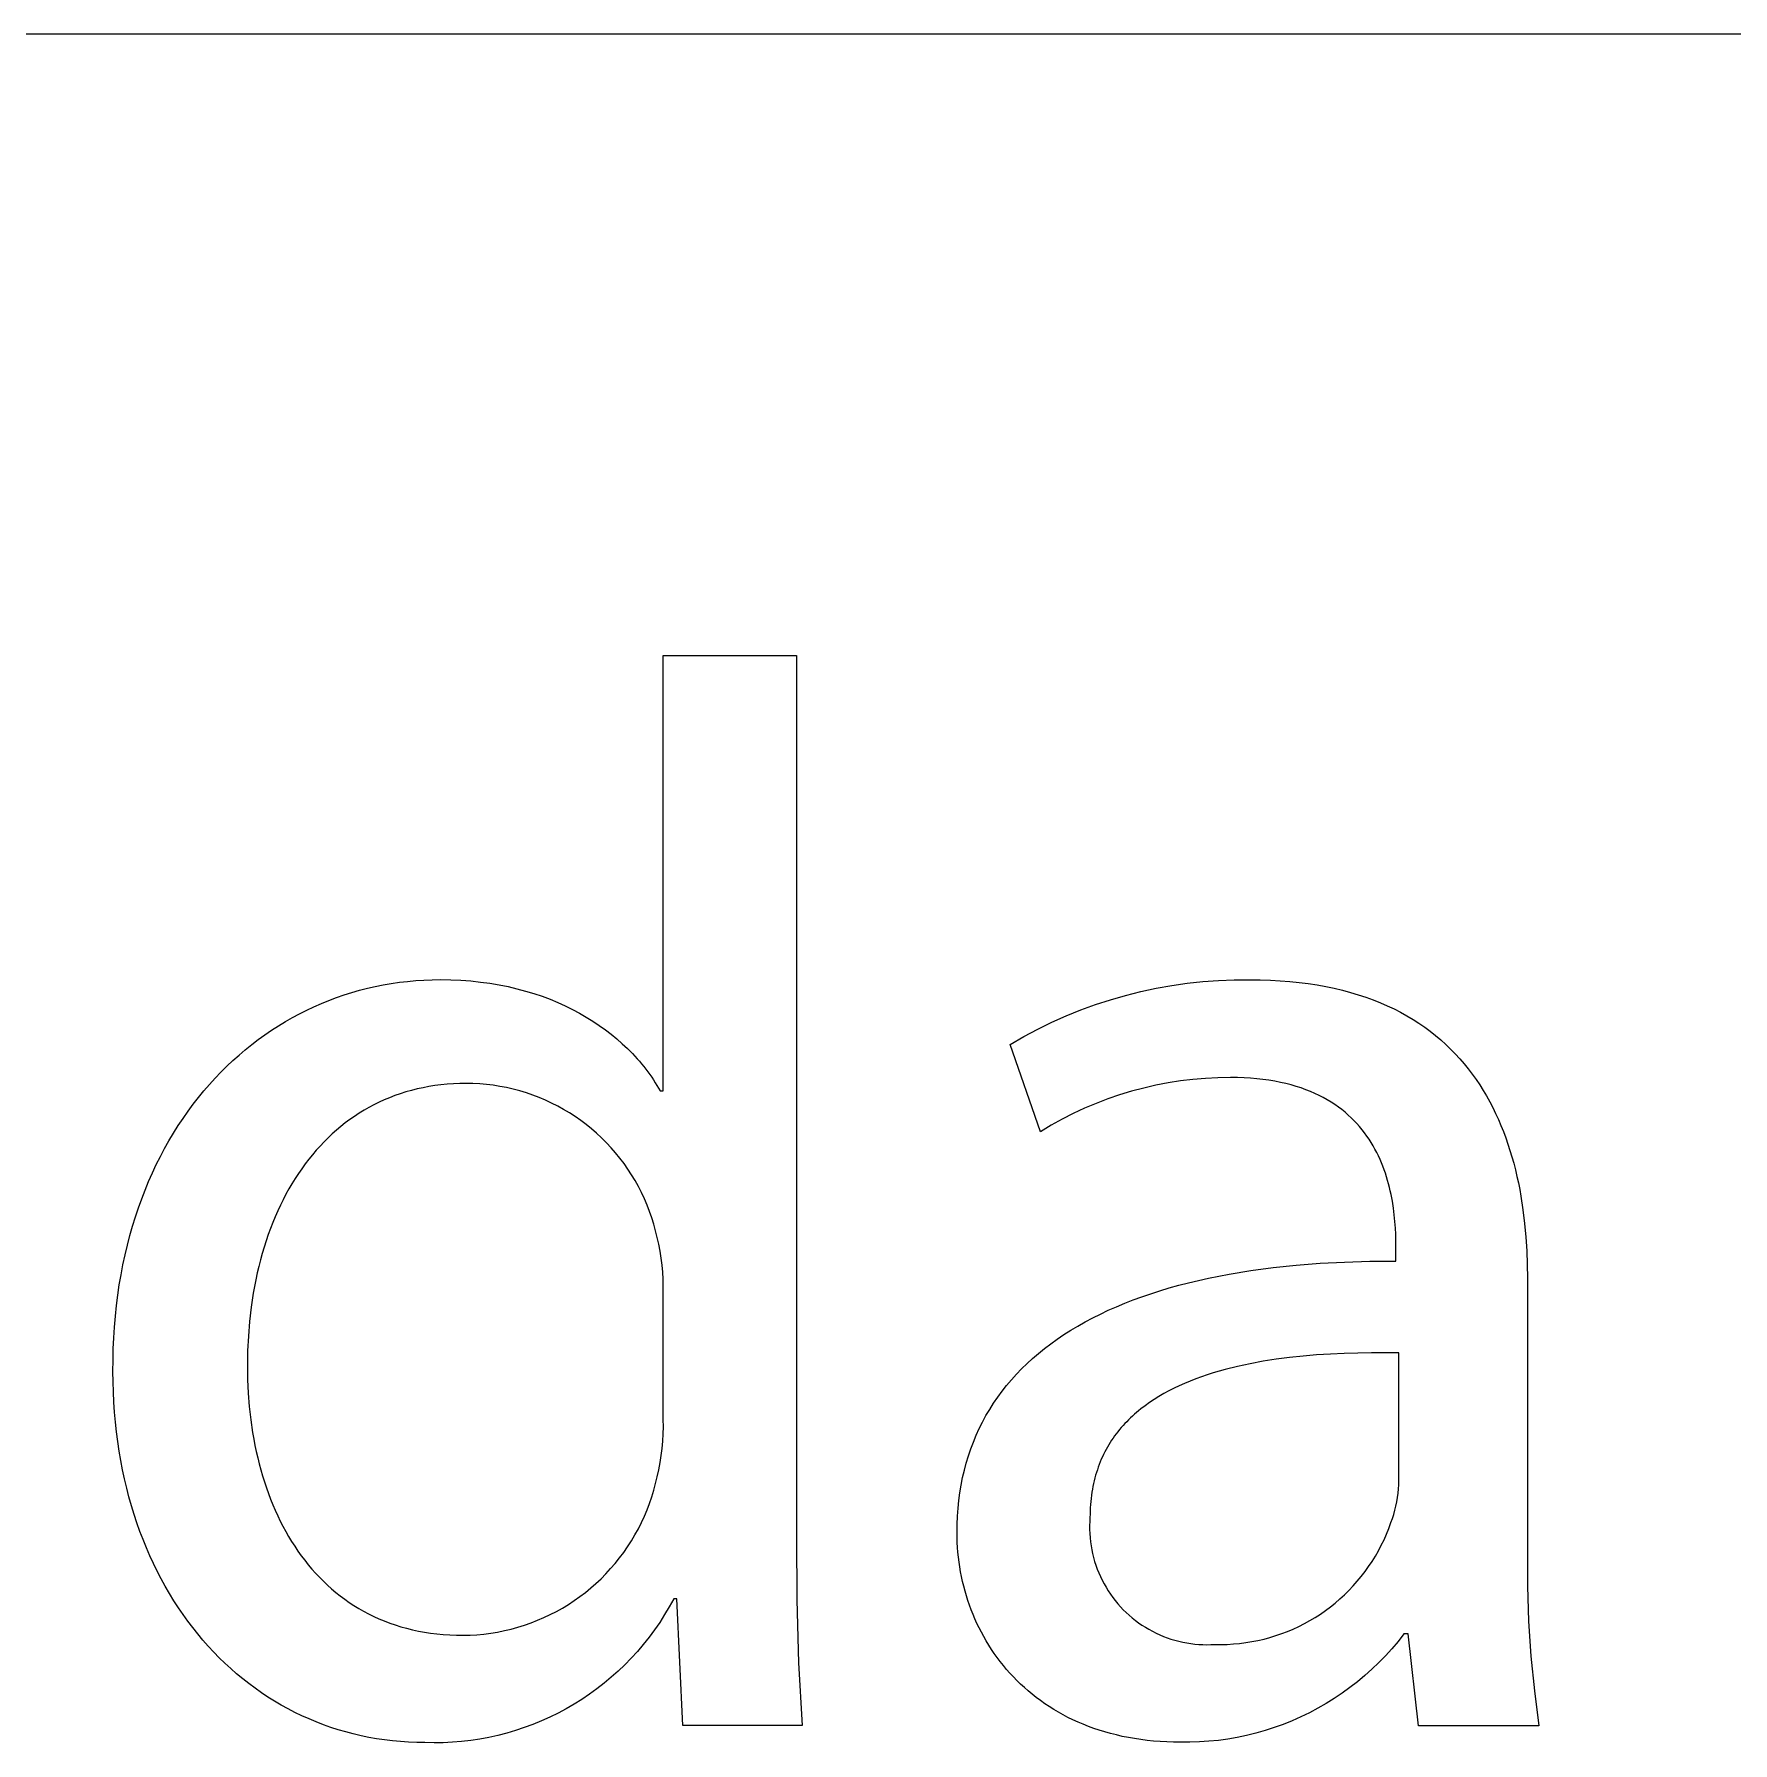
# Model space of a CAD drawing. Header units: millimetres. Extents: x -1519 to 3497, y -297 to 3208.
# Drawn here: x 3333.6 to 3390.2, y 207.1 to 264 of the extents above; entities that cross this region are included whole.
import ezdxf

# ---------------------------------------------------------------- set-up
doc = ezdxf.new("R2010")
doc.units = ezdxf.units.MM
doc.header["$MEASUREMENT"] = 0
doc.layers.add('Domyślny', color=7, linetype='Continuous', true_color=0x000000)

msp = doc.modelspace()

# ---------------------------------------------------------------- linework, layer by layer
at = {"layer": 'Domyślny', "color": 18, "lineweight": 15, "true_color": 0x000000}
for p, q in [((3492.39, 263.982), (1601.48, 263.982)), ((3354.535, 228.792), (3354.535, 243.291)), ((3354.535, 243.291), (3358.978, 243.291)), ((3358.978, 243.291), (3358.978, 213.942)), ((3344.162, 232.07), (3344.421, 232.144)), ((3344.421, 232.144), (3344.682, 232.211)), ((3344.682, 232.211), (3344.945, 232.271)), ((3344.945, 232.271), (3345.21, 232.324)), ((3345.21, 232.324), (3345.478, 232.371)), ((3345.478, 232.371), (3345.747, 232.41)), ((3345.747, 232.41), (3346.018, 232.442)), ((3346.018, 232.442), (3346.291, 232.467)), ((3346.291, 232.467), (3346.565, 232.485)), ((3346.565, 232.485), (3346.841, 232.496)), ((3346.841, 232.496), (3347.118, 232.5)), ((3347.118, 232.5), (3347.461, 232.495)), ((3347.461, 232.495), (3347.797, 232.48)), ((3347.797, 232.48), (3348.125, 232.455)), ((3348.125, 232.455), (3348.447, 232.421)), ((3348.447, 232.421), (3348.762, 232.378)), ((3348.762, 232.378), (3349.07, 232.327)), ((3349.07, 232.327), (3349.37, 232.266)), ((3349.37, 232.266), (3349.664, 232.198)), ((3349.664, 232.198), (3349.95, 232.121)), ((3370.44, 232.104), (3370.952, 232.214)), ((3370.952, 232.214), (3371.467, 232.306)), ((3371.467, 232.306), (3371.986, 232.38)), ((3371.986, 232.38), (3372.506, 232.436)), ((3372.506, 232.436), (3373.028, 232.474)), ((3373.028, 232.474), (3373.551, 232.495)), ((3373.551, 232.495), (3374.075, 232.497)), ((3374.075, 232.497), (3374.418, 232.493)), ((3374.418, 232.493), (3374.754, 232.482)), ((3374.754, 232.482), (3375.081, 232.464)), ((3375.081, 232.464), (3375.401, 232.439)), ((3375.401, 232.439), (3375.712, 232.406)), ((3375.712, 232.406), (3376.016, 232.367)), ((3376.016, 232.367), (3376.313, 232.322)), ((3376.313, 232.322), (3376.601, 232.27)), ((3376.601, 232.27), (3376.882, 232.211)), ((3376.882, 232.211), (3377.156, 232.146)), ((3377.156, 232.146), (3377.422, 232.075)), ((3342.662, 231.484), (3342.905, 231.598)), ((3342.905, 231.598), (3343.151, 231.706)), ((3343.151, 231.706), (3343.4, 231.807)), ((3343.4, 231.807), (3343.651, 231.901)), ((3343.651, 231.901), (3343.905, 231.989)), ((3343.905, 231.989), (3344.162, 232.07)), ((3349.95, 232.121), (3350.229, 232.037)), ((3350.229, 232.037), (3350.5, 231.945)), ((3350.5, 231.945), (3350.765, 231.846)), ((3350.765, 231.846), (3351.022, 231.741)), ((3351.022, 231.741), (3351.271, 231.628)), ((3351.271, 231.628), (3351.513, 231.51)), ((3368.44, 231.489), (3368.932, 231.668)), ((3368.932, 231.668), (3369.429, 231.831)), ((3369.429, 231.831), (3369.932, 231.976)), ((3369.932, 231.976), (3370.44, 232.104)), ((3377.422, 232.075), (3377.681, 231.997)), ((3377.681, 231.997), (3377.933, 231.914)), ((3377.933, 231.914), (3378.178, 231.825)), ((3378.178, 231.825), (3378.416, 231.73)), ((3378.416, 231.73), (3378.647, 231.63)), ((3378.647, 231.63), (3378.871, 231.524)), ((3341.72, 230.962), (3341.951, 231.103)), ((3341.951, 231.103), (3342.185, 231.236)), ((3342.185, 231.236), (3342.422, 231.364)), ((3342.422, 231.364), (3342.662, 231.484)), ((3351.513, 231.51), (3351.747, 231.385)), ((3351.747, 231.385), (3351.974, 231.254)), ((3351.974, 231.254), (3352.193, 231.118)), ((3352.193, 231.118), (3352.405, 230.977)), ((3367.006, 230.849), (3367.477, 231.079)), ((3367.477, 231.079), (3367.955, 231.292)), ((3367.955, 231.292), (3368.44, 231.489)), ((3378.871, 231.524), (3379.089, 231.412)), ((3379.089, 231.412), (3379.299, 231.296)), ((3379.299, 231.296), (3379.504, 231.174)), ((3379.504, 231.174), (3379.701, 231.047)), ((3379.701, 231.047), (3379.893, 230.915)), ((3340.831, 230.338), (3341.048, 230.504)), ((3341.048, 230.504), (3341.268, 230.663)), ((3341.268, 230.663), (3341.492, 230.816)), ((3341.492, 230.816), (3341.72, 230.962)), ((3352.405, 230.977), (3352.608, 230.831)), ((3352.608, 230.831), (3352.804, 230.68)), ((3352.804, 230.68), (3352.993, 230.525)), ((3352.993, 230.525), (3353.173, 230.366)), ((3366.09, 230.342), (3366.544, 230.603)), ((3366.544, 230.603), (3367.006, 230.849)), ((3379.893, 230.915), (3380.078, 230.779)), ((3380.078, 230.779), (3380.257, 230.638)), ((3380.257, 230.638), (3380.43, 230.492)), ((3380.43, 230.492), (3380.596, 230.342)), ((3340.203, 229.805), (3340.408, 229.989)), ((3340.408, 229.989), (3340.618, 230.167)), ((3340.618, 230.167), (3340.831, 230.338)), ((3353.173, 230.366), (3353.345, 230.203)), ((3353.345, 230.203), (3353.51, 230.036)), ((3353.51, 230.036), (3353.666, 229.866)), ((3353.666, 229.866), (3353.742, 229.78)), ((3367.093, 227.435), (3366.09, 230.342)), ((3380.596, 230.342), (3380.757, 230.188)), ((3380.757, 230.188), (3380.912, 230.03)), ((3380.912, 230.03), (3381.061, 229.867)), ((3381.061, 229.867), (3381.205, 229.701)), ((3339.611, 229.217), (3339.804, 229.419)), ((3339.804, 229.419), (3340.001, 229.615)), ((3340.001, 229.615), (3340.203, 229.805)), ((3353.742, 229.78), (3353.815, 229.693)), ((3353.815, 229.693), (3353.886, 229.605)), ((3353.886, 229.605), (3353.955, 229.517)), ((3353.955, 229.517), (3354.022, 229.428)), ((3354.022, 229.428), (3354.087, 229.339)), ((3354.087, 229.339), (3354.15, 229.249)), ((3381.205, 229.701), (3381.342, 229.53)), ((3381.342, 229.53), (3381.475, 229.356)), ((3381.475, 229.356), (3381.602, 229.179)), ((3339.057, 228.575), (3339.237, 228.795)), ((3339.237, 228.795), (3339.422, 229.009)), ((3339.422, 229.009), (3339.611, 229.217)), ((3345.965, 228.759), (3345.78, 228.7)), ((3346.153, 228.812), (3345.965, 228.759)), ((3346.343, 228.859), (3346.153, 228.812)), ((3346.537, 228.902), (3346.343, 228.859)), ((3346.733, 228.939), (3346.537, 228.902)), ((3346.932, 228.97), (3346.733, 228.939)), ((3347.134, 228.996), (3346.932, 228.97)), ((3347.339, 229.016), (3347.134, 228.996)), ((3347.547, 229.031), (3347.339, 229.016)), ((3347.757, 229.039), (3347.547, 229.031)), ((3347.97, 229.042), (3347.757, 229.039)), ((3348.197, 229.039), (3347.97, 229.042)), ((3348.423, 229.027), (3348.197, 229.039)), ((3348.649, 229.008), (3348.423, 229.027)), ((3348.874, 228.981), (3348.649, 229.008)), ((3349.098, 228.946), (3348.874, 228.981)), ((3349.32, 228.903), (3349.098, 228.946)), ((3349.541, 228.852), (3349.32, 228.903)), ((3349.76, 228.794), (3349.541, 228.852)), ((3349.977, 228.728), (3349.76, 228.794)), ((3350.191, 228.655), (3349.977, 228.728)), ((3354.15, 229.249), (3354.211, 229.158)), ((3354.211, 229.158), (3354.27, 229.067)), ((3354.27, 229.067), (3354.327, 228.976)), ((3354.327, 228.976), (3354.382, 228.884)), ((3354.382, 228.884), (3354.435, 228.792)), ((3354.435, 228.792), (3354.535, 228.792)), ((3370.131, 228.782), (3369.733, 228.661)), ((3370.534, 228.889), (3370.131, 228.782)), ((3370.94, 228.982), (3370.534, 228.889)), ((3371.35, 229.061), (3370.94, 228.982)), ((3371.761, 229.126), (3371.35, 229.061)), ((3372.175, 229.176), (3371.761, 229.126)), ((3372.59, 229.211), (3372.175, 229.176)), ((3373.007, 229.233), (3372.59, 229.211)), ((3373.423, 229.239), (3373.007, 229.233)), ((3373.653, 229.237), (3373.423, 229.239)), ((3373.876, 229.229), (3373.653, 229.237)), ((3374.092, 229.216), (3373.876, 229.229)), ((3374.303, 229.198), (3374.092, 229.216)), ((3374.507, 229.176), (3374.303, 229.198)), ((3374.706, 229.148), (3374.507, 229.176)), ((3374.898, 229.117), (3374.706, 229.148)), ((3375.085, 229.08), (3374.898, 229.117)), ((3375.266, 229.04), (3375.085, 229.08)), ((3375.441, 228.995), (3375.266, 229.04)), ((3375.61, 228.946), (3375.441, 228.995)), ((3375.774, 228.893), (3375.61, 228.946)), ((3375.933, 228.836), (3375.774, 228.893)), ((3376.086, 228.776), (3375.933, 228.836)), ((3376.235, 228.712), (3376.086, 228.776)), ((3381.602, 229.179), (3381.723, 228.998)), ((3381.723, 228.998), (3381.839, 228.813)), ((3381.839, 228.813), (3381.951, 228.626)), ((3338.711, 228.118), (3338.882, 228.349)), ((3338.882, 228.349), (3339.057, 228.575)), ((3344.571, 228.149), (3344.41, 228.051)), ((3344.735, 228.243), (3344.571, 228.149)), ((3344.901, 228.332), (3344.735, 228.243)), ((3345.071, 228.415), (3344.901, 228.332)), ((3345.244, 228.494), (3345.071, 228.415)), ((3345.42, 228.568), (3345.244, 228.494)), ((3345.598, 228.637), (3345.42, 228.568)), ((3345.78, 228.7), (3345.598, 228.637)), ((3350.403, 228.574), (3350.191, 228.655)), ((3350.612, 228.486), (3350.403, 228.574)), ((3350.818, 228.391), (3350.612, 228.486)), ((3351.02, 228.288), (3350.818, 228.391)), ((3351.218, 228.179), (3351.02, 228.288)), ((3351.413, 228.062), (3351.218, 228.179)), ((3368.565, 228.215), (3368.187, 228.039)), ((3368.949, 228.377), (3368.565, 228.215)), ((3369.338, 228.526), (3368.949, 228.377)), ((3369.733, 228.661), (3369.338, 228.526)), ((3376.378, 228.644), (3376.235, 228.712)), ((3376.516, 228.573), (3376.378, 228.644)), ((3376.649, 228.499), (3376.516, 228.573)), ((3376.777, 228.422), (3376.649, 228.499)), ((3376.9, 228.341), (3376.777, 228.422)), ((3377.019, 228.258), (3376.9, 228.341)), ((3377.133, 228.172), (3377.019, 228.258)), ((3377.243, 228.083), (3377.133, 228.172)), ((3381.951, 228.626), (3382.057, 228.435)), ((3382.057, 228.435), (3382.158, 228.242)), ((3382.158, 228.242), (3382.254, 228.045)), ((3338.227, 227.389), (3338.384, 227.638)), ((3338.384, 227.638), (3338.545, 227.881)), ((3338.545, 227.881), (3338.711, 228.118)), ((3343.799, 227.611), (3343.654, 227.489)), ((3343.947, 227.728), (3343.799, 227.611)), ((3344.099, 227.84), (3343.947, 227.728)), ((3344.253, 227.948), (3344.099, 227.84)), ((3344.41, 228.051), (3344.253, 227.948)), ((3351.603, 227.939), (3351.413, 228.062)), ((3351.789, 227.81), (3351.603, 227.939)), ((3351.97, 227.674), (3351.789, 227.81)), ((3352.147, 227.532), (3351.97, 227.674)), ((3367.45, 227.649), (3367.093, 227.435)), ((3367.815, 227.851), (3367.45, 227.649)), ((3368.187, 228.039), (3367.815, 227.851)), ((3377.348, 227.992), (3377.243, 228.083)), ((3377.449, 227.898), (3377.348, 227.992)), ((3377.545, 227.802), (3377.449, 227.898)), ((3377.637, 227.704), (3377.545, 227.802)), ((3377.726, 227.604), (3377.637, 227.704)), ((3377.81, 227.502), (3377.726, 227.604)), ((3382.254, 228.045), (3382.345, 227.846)), ((3382.345, 227.846), (3382.431, 227.644)), ((3382.431, 227.644), (3382.513, 227.44)), ((3337.93, 226.875), (3338.076, 227.135)), ((3338.076, 227.135), (3338.227, 227.389)), ((3343.239, 227.099), (3343.107, 226.96)), ((3343.374, 227.233), (3343.239, 227.099)), ((3343.513, 227.363), (3343.374, 227.233)), ((3343.654, 227.489), (3343.513, 227.363)), ((3352.318, 227.384), (3352.147, 227.532)), ((3352.484, 227.229), (3352.318, 227.384)), ((3352.645, 227.07), (3352.484, 227.229)), ((3352.8, 226.904), (3352.645, 227.07)), ((3377.89, 227.398), (3377.81, 227.502)), ((3377.967, 227.292), (3377.89, 227.398)), ((3378.04, 227.185), (3377.967, 227.292)), ((3378.109, 227.076), (3378.04, 227.185)), ((3378.175, 226.966), (3378.109, 227.076)), ((3382.513, 227.44), (3382.591, 227.233)), ((3382.591, 227.233), (3382.664, 227.024)), ((3382.664, 227.024), (3382.732, 226.813)), ((3337.654, 226.339), (3337.789, 226.61)), ((3337.789, 226.61), (3337.93, 226.875)), ((3342.731, 226.519), (3342.612, 226.363)), ((3342.853, 226.67), (3342.731, 226.519)), ((3342.979, 226.817), (3342.853, 226.67)), ((3343.107, 226.96), (3342.979, 226.817)), ((3352.949, 226.734), (3352.8, 226.904)), ((3353.092, 226.558), (3352.949, 226.734)), ((3353.229, 226.377), (3353.092, 226.558)), ((3378.237, 226.855), (3378.175, 226.966)), ((3378.296, 226.742), (3378.237, 226.855)), ((3378.352, 226.629), (3378.296, 226.742)), ((3378.404, 226.514), (3378.352, 226.629)), ((3378.453, 226.399), (3378.404, 226.514)), ((3382.732, 226.813), (3382.796, 226.6)), ((3382.796, 226.6), (3382.856, 226.385)), ((3337.399, 225.781), (3337.524, 226.062)), ((3337.524, 226.062), (3337.654, 226.339)), ((3342.276, 225.874), (3342.171, 225.704)), ((3342.385, 226.041), (3342.276, 225.874)), ((3342.497, 226.204), (3342.385, 226.041)), ((3342.612, 226.363), (3342.497, 226.204)), ((3353.359, 226.192), (3353.229, 226.377)), ((3353.483, 226.002), (3353.359, 226.192)), ((3353.601, 225.808), (3353.483, 226.002)), ((3378.5, 226.284), (3378.453, 226.399)), ((3378.543, 226.167), (3378.5, 226.284)), ((3378.584, 226.051), (3378.543, 226.167)), ((3378.621, 225.934), (3378.584, 226.051)), ((3378.656, 225.817), (3378.621, 225.934)), ((3382.856, 226.385), (3382.912, 226.168)), ((3382.912, 226.168), (3382.963, 225.95)), ((3382.963, 225.95), (3383.011, 225.73)), ((3337.167, 225.201), (3337.28, 225.494)), ((3337.28, 225.494), (3337.399, 225.781)), ((3341.971, 225.351), (3341.876, 225.17)), ((3342.069, 225.529), (3341.971, 225.351)), ((3342.171, 225.704), (3342.069, 225.529)), ((3353.711, 225.61), (3353.601, 225.808)), ((3353.815, 225.409), (3353.711, 225.61)), ((3353.911, 225.204), (3353.815, 225.409)), ((3378.689, 225.7), (3378.656, 225.817)), ((3378.719, 225.583), (3378.689, 225.7)), ((3378.747, 225.466), (3378.719, 225.583)), ((3378.772, 225.349), (3378.747, 225.466)), ((3378.816, 225.118), (3378.772, 225.349)), ((3383.011, 225.73), (3383.055, 225.509)), ((3383.055, 225.509), (3383.095, 225.286)), ((3336.958, 224.6), (3337.06, 224.903)), ((3337.06, 224.903), (3337.167, 225.201)), ((3341.697, 224.796), (3341.613, 224.604)), ((3341.785, 224.985), (3341.697, 224.796)), ((3341.876, 225.17), (3341.785, 224.985)), ((3354, 224.995), (3353.911, 225.204)), ((3354.082, 224.784), (3354, 224.995)), ((3354.156, 224.57), (3354.082, 224.784)), ((3378.852, 224.889), (3378.816, 225.118)), ((3378.881, 224.664), (3378.852, 224.889)), ((3383.095, 225.286), (3383.164, 224.838)), ((3383.164, 224.838), (3383.219, 224.385)), ((3336.774, 223.979), (3336.863, 224.292)), ((3336.863, 224.292), (3336.958, 224.6)), ((3341.455, 224.21), (3341.381, 224.008)), ((3341.532, 224.409), (3341.455, 224.21)), ((3341.613, 224.604), (3341.532, 224.409)), ((3354.223, 224.353), (3354.156, 224.57)), ((3354.283, 224.135), (3354.223, 224.353)), ((3378.902, 224.443), (3378.881, 224.664)), ((3378.918, 224.229), (3378.902, 224.443)), ((3378.928, 224.02), (3378.918, 224.229)), ((3383.219, 224.385), (3383.261, 223.93)), ((3336.614, 223.337), (3336.69, 223.66)), ((3336.69, 223.66), (3336.774, 223.979)), ((3341.311, 223.803), (3341.244, 223.595)), ((3341.381, 224.008), (3341.311, 223.803)), ((3354.334, 223.914), (3354.283, 224.135)), ((3354.386, 223.686), (3354.334, 223.914)), ((3354.431, 223.457), (3354.386, 223.686)), ((3378.934, 223.819), (3378.928, 224.02)), ((3378.936, 223.627), (3378.934, 223.819)), ((3378.936, 223.126), (3378.936, 223.627)), ((3383.261, 223.93), (3383.29, 223.473)), ((3336.543, 223.008), (3336.614, 223.337)), ((3341.122, 223.169), (3341.067, 222.952)), ((3341.182, 223.384), (3341.122, 223.169)), ((3341.244, 223.595), (3341.182, 223.384)), ((3354.467, 223.226), (3354.431, 223.457)), ((3354.496, 222.994), (3354.467, 223.226)), ((3375.612, 222.992), (3376.406, 223.054)), ((3376.406, 223.054), (3377.225, 223.097)), ((3377.225, 223.097), (3378.068, 223.121)), ((3378.068, 223.121), (3378.936, 223.126)), ((3383.29, 223.473), (3383.307, 223.015)), ((3336.422, 222.336), (3336.479, 222.674)), ((3336.479, 222.674), (3336.543, 223.008)), ((3340.967, 222.509), (3340.923, 222.284)), ((3341.015, 222.732), (3340.967, 222.509)), ((3341.067, 222.952), (3341.015, 222.732)), ((3354.518, 222.761), (3354.496, 222.994)), ((3354.531, 222.528), (3354.518, 222.761)), ((3354.537, 222.294), (3354.531, 222.528)), ((3372.026, 222.405), (3372.692, 222.559)), ((3372.692, 222.559), (3373.383, 222.695)), ((3373.383, 222.695), (3374.101, 222.813)), ((3374.101, 222.813), (3374.844, 222.912)), ((3374.844, 222.912), (3375.612, 222.992)), ((3383.307, 223.015), (3383.312, 222.558)), ((3383.312, 222.558), (3383.312, 213.471)), ((3336.327, 221.644), (3336.371, 221.992)), ((3336.371, 221.992), (3336.422, 222.336)), ((3340.882, 222.055), (3340.845, 221.825)), ((3340.923, 222.284), (3340.882, 222.055)), ((3354.535, 222.06), (3354.537, 222.294)), ((3354.535, 217.851), (3354.535, 222.06)), ((3370.186, 221.834), (3370.476, 221.941)), ((3370.476, 221.941), (3370.773, 222.043)), ((3370.773, 222.043), (3371.076, 222.14)), ((3371.076, 222.14), (3371.386, 222.233)), ((3371.386, 222.233), (3371.703, 222.321)), ((3371.703, 222.321), (3372.026, 222.405)), ((3336.29, 221.291), (3336.327, 221.644)), ((3340.812, 221.591), (3340.758, 221.117)), ((3340.845, 221.825), (3340.812, 221.591)), ((3368.836, 221.236), (3369.092, 221.365)), ((3369.092, 221.365), (3369.356, 221.489)), ((3369.356, 221.489), (3369.626, 221.608)), ((3369.626, 221.608), (3369.902, 221.724)), ((3369.902, 221.724), (3370.186, 221.834)), ((3336.237, 220.57), (3336.26, 220.933)), ((3336.26, 220.933), (3336.29, 221.291)), ((3340.758, 221.117), (3340.719, 220.633)), ((3367.878, 220.679), (3368.107, 220.825)), ((3368.107, 220.825), (3368.343, 220.966)), ((3368.343, 220.966), (3368.586, 221.103)), ((3368.586, 221.103), (3368.836, 221.236)), ((3336.212, 219.831), (3336.221, 220.203)), ((3336.221, 220.203), (3336.237, 220.57)), ((3340.719, 220.633), (3340.695, 220.14)), ((3367.031, 220.053), (3367.233, 220.216)), ((3367.233, 220.216), (3367.441, 220.374)), ((3367.441, 220.374), (3367.656, 220.529)), ((3367.656, 220.529), (3367.878, 220.679)), ((3336.211, 219.454), (3336.212, 219.831)), ((3340.695, 220.14), (3340.687, 219.638)), ((3340.687, 219.638), (3340.694, 219.182)), ((3366.469, 219.538), (3366.649, 219.714)), ((3366.649, 219.714), (3366.837, 219.885)), ((3366.837, 219.885), (3367.031, 220.053)), ((3373.659, 219.621), (3373.247, 219.519)), ((3374.08, 219.712), (3373.659, 219.621)), ((3374.51, 219.791), (3374.08, 219.712)), ((3374.948, 219.86), (3374.51, 219.791)), ((3375.392, 219.918), (3374.948, 219.86)), ((3375.841, 219.966), (3375.392, 219.918)), ((3376.294, 220.004), (3375.841, 219.966)), ((3376.75, 220.034), (3376.294, 220.004)), ((3377.208, 220.055), (3376.75, 220.034)), ((3378.125, 220.076), (3377.208, 220.055)), ((3379.036, 220.069), (3378.125, 220.076)), ((3379.036, 215.826), (3379.036, 220.069)), ((3336.214, 219.11), (3336.211, 219.454)), ((3336.224, 218.769), (3336.214, 219.11)), ((3340.694, 219.182), (3340.715, 218.731)), ((3365.971, 218.985), (3366.13, 219.174)), ((3366.13, 219.174), (3366.296, 219.358)), ((3366.296, 219.358), (3366.469, 219.538)), ((3371.898, 219.057), (3371.719, 218.978)), ((3372.081, 219.133), (3371.898, 219.057)), ((3372.267, 219.206), (3372.081, 219.133)), ((3372.457, 219.275), (3372.267, 219.206)), ((3372.65, 219.341), (3372.457, 219.275)), ((3372.846, 219.404), (3372.65, 219.341)), ((3373.045, 219.463), (3372.846, 219.404)), ((3373.247, 219.519), (3373.045, 219.463)), ((3336.24, 218.432), (3336.224, 218.769)), ((3340.715, 218.731), (3340.75, 218.286)), ((3365.537, 218.395), (3365.674, 218.596)), ((3365.674, 218.596), (3365.819, 218.793)), ((3365.819, 218.793), (3365.971, 218.985)), ((3370.883, 218.523), (3370.729, 218.42)), ((3371.042, 218.621), (3370.883, 218.523)), ((3371.205, 218.716), (3371.042, 218.621)), ((3371.372, 218.807), (3371.205, 218.716)), ((3371.544, 218.894), (3371.372, 218.807)), ((3371.719, 218.978), (3371.544, 218.894)), ((3336.263, 218.099), (3336.24, 218.432)), ((3336.292, 217.769), (3336.263, 218.099)), ((3340.75, 218.286), (3340.799, 217.847)), ((3365.168, 217.768), (3365.283, 217.981)), ((3365.283, 217.981), (3365.406, 218.191)), ((3365.406, 218.191), (3365.537, 218.395)), ((3370.095, 217.907), (3370.031, 217.845)), ((3370.161, 217.968), (3370.095, 217.907)), ((3370.227, 218.028), (3370.161, 217.968)), ((3370.295, 218.087), (3370.227, 218.028)), ((3370.365, 218.146), (3370.295, 218.087)), ((3370.435, 218.203), (3370.365, 218.146)), ((3370.58, 218.313), (3370.435, 218.203)), ((3370.729, 218.42), (3370.58, 218.313)), ((3336.327, 217.443), (3336.292, 217.769)), ((3336.369, 217.121), (3336.327, 217.443)), ((3340.799, 217.847), (3340.862, 217.416)), ((3340.862, 217.416), (3340.899, 217.203)), ((3354.521, 217.131), (3354.534, 217.371)), ((3354.534, 217.371), (3354.539, 217.611)), ((3354.539, 217.611), (3354.535, 217.851)), ((3364.958, 217.33), (3365.059, 217.551)), ((3365.059, 217.551), (3365.168, 217.768)), ((3369.621, 217.377), (3369.568, 217.306)), ((3369.675, 217.447), (3369.621, 217.377)), ((3369.731, 217.516), (3369.675, 217.447)), ((3369.788, 217.584), (3369.731, 217.516)), ((3369.847, 217.651), (3369.788, 217.584)), ((3369.907, 217.717), (3369.847, 217.651)), ((3369.968, 217.781), (3369.907, 217.717)), ((3370.031, 217.845), (3369.968, 217.781)), ((3336.417, 216.803), (3336.369, 217.121)), ((3336.47, 216.489), (3336.417, 216.803)), ((3340.899, 217.203), (3340.939, 216.993)), ((3340.939, 216.993), (3340.983, 216.784)), ((3340.983, 216.784), (3341.03, 216.578)), ((3354.471, 216.653), (3354.5, 216.892)), ((3354.5, 216.892), (3354.521, 217.131)), ((3364.699, 216.642), (3364.778, 216.875)), ((3364.778, 216.875), (3364.864, 217.104)), ((3364.864, 217.104), (3364.958, 217.33)), ((3369.24, 216.774), (3369.199, 216.693)), ((3369.282, 216.853), (3369.24, 216.774)), ((3369.326, 216.932), (3369.282, 216.853)), ((3369.371, 217.009), (3369.326, 216.932)), ((3369.418, 217.085), (3369.371, 217.009)), ((3369.467, 217.16), (3369.418, 217.085)), ((3369.517, 217.233), (3369.467, 217.16)), ((3369.568, 217.306), (3369.517, 217.233)), ((3336.53, 216.179), (3336.47, 216.489)), ((3341.03, 216.578), (3341.081, 216.374)), ((3341.081, 216.374), (3341.135, 216.172)), ((3354.388, 216.18), (3354.434, 216.416)), ((3354.434, 216.416), (3354.471, 216.653)), ((3364.563, 216.163), (3364.627, 216.404)), ((3364.627, 216.404), (3364.699, 216.642)), ((3369.021, 216.27), (3368.991, 216.182)), ((3369.053, 216.357), (3369.021, 216.27)), ((3369.087, 216.443), (3369.053, 216.357)), ((3369.123, 216.528), (3369.087, 216.443)), ((3369.161, 216.611), (3369.123, 216.528)), ((3369.199, 216.693), (3369.161, 216.611)), ((3336.596, 215.874), (3336.53, 216.179)), ((3336.667, 215.572), (3336.596, 215.874)), ((3341.135, 216.172), (3341.193, 215.972)), ((3341.193, 215.972), (3341.254, 215.775)), ((3341.254, 215.775), (3341.319, 215.581)), ((3354.223, 215.498), (3354.282, 215.721)), ((3354.282, 215.721), (3354.334, 215.946)), ((3354.334, 215.946), (3354.388, 216.18)), ((3364.415, 215.414), (3364.457, 215.668)), ((3364.457, 215.668), (3364.506, 215.917)), ((3364.506, 215.917), (3364.563, 216.163)), ((3368.864, 215.721), (3368.843, 215.625)), ((3368.885, 215.816), (3368.864, 215.721)), ((3368.909, 215.909), (3368.885, 215.816)), ((3368.934, 216.002), (3368.909, 215.909)), ((3368.962, 216.092), (3368.934, 216.002)), ((3368.991, 216.182), (3368.962, 216.092)), ((3379.021, 215.54), (3379.031, 215.683)), ((3379.031, 215.683), (3379.036, 215.826)), ((3336.744, 215.274), (3336.667, 215.572)), ((3336.827, 214.981), (3336.744, 215.274)), ((3341.319, 215.581), (3341.388, 215.389)), ((3341.388, 215.389), (3341.459, 215.2)), ((3341.459, 215.2), (3341.535, 215.013)), ((3354.08, 215.058), (3354.155, 215.276)), ((3354.155, 215.276), (3354.223, 215.498)), ((3364.354, 214.896), (3364.381, 215.157)), ((3364.381, 215.157), (3364.415, 215.414)), ((3368.771, 215.125), (3368.762, 215.02)), ((3368.782, 215.227), (3368.771, 215.125)), ((3368.794, 215.329), (3368.782, 215.227)), ((3368.809, 215.429), (3368.794, 215.329)), ((3368.825, 215.528), (3368.809, 215.429)), ((3368.843, 215.625), (3368.825, 215.528)), ((3378.932, 214.973), (3378.962, 215.113)), ((3378.962, 215.113), (3378.986, 215.255)), ((3378.986, 215.255), (3379.006, 215.397)), ((3379.006, 215.397), (3379.021, 215.54)), ((3336.916, 214.692), (3336.827, 214.981)), ((3337.01, 214.408), (3336.916, 214.692)), ((3341.535, 215.013), (3341.614, 214.83)), ((3341.614, 214.83), (3341.696, 214.649)), ((3341.696, 214.649), (3341.782, 214.471)), ((3353.811, 214.419), (3353.908, 214.629)), ((3353.908, 214.629), (3353.998, 214.842)), ((3353.998, 214.842), (3354.08, 215.058)), ((3364.324, 214.362), (3364.335, 214.631)), ((3364.335, 214.631), (3364.354, 214.896)), ((3368.746, 214.59), (3368.737, 214.456)), ((3368.747, 214.7), (3368.746, 214.59)), ((3368.75, 214.808), (3368.747, 214.7)), ((3368.755, 214.915), (3368.75, 214.808)), ((3368.762, 215.02), (3368.755, 214.915)), ((3378.769, 214.423), (3378.817, 214.558)), ((3378.817, 214.558), (3378.86, 214.695)), ((3378.86, 214.695), (3378.898, 214.833)), ((3378.898, 214.833), (3378.932, 214.973)), ((3337.109, 214.128), (3337.01, 214.408)), ((3337.214, 213.853), (3337.109, 214.128)), ((3341.782, 214.471), (3341.871, 214.297)), ((3341.871, 214.297), (3341.964, 214.125)), ((3341.964, 214.125), (3342.06, 213.957)), ((3342.06, 213.957), (3342.16, 213.792)), ((3353.476, 213.811), (3353.594, 214.01)), ((3353.594, 214.01), (3353.706, 214.212)), ((3353.706, 214.212), (3353.811, 214.419)), ((3358.978, 213.942), (3358.984, 211.847)), ((3364.32, 214.089), (3364.324, 214.362)), ((3364.322, 213.925), (3364.32, 214.089)), ((3364.327, 213.76), (3364.322, 213.925)), ((3368.737, 214.456), (3368.733, 214.321)), ((3368.733, 214.321), (3368.733, 214.187)), ((3368.733, 214.187), (3368.738, 214.052)), ((3368.738, 214.052), (3368.748, 213.918)), ((3378.538, 213.849), (3378.621, 214.038)), ((3378.621, 214.038), (3378.698, 214.229)), ((3378.698, 214.229), (3378.769, 214.423)), ((3337.324, 213.582), (3337.214, 213.853)), ((3337.439, 213.316), (3337.324, 213.582)), ((3342.16, 213.792), (3342.264, 213.63)), ((3342.264, 213.63), (3342.37, 213.472)), ((3342.37, 213.472), (3342.481, 213.318)), ((3353.079, 213.242), (3353.218, 213.427)), ((3353.218, 213.427), (3353.35, 213.617)), ((3353.35, 213.617), (3353.476, 213.811)), ((3364.336, 213.596), (3364.327, 213.76)), ((3364.349, 213.432), (3364.336, 213.596)), ((3364.366, 213.269), (3364.349, 213.432)), ((3368.748, 213.918), (3368.762, 213.784)), ((3368.762, 213.784), (3368.781, 213.65)), ((3368.781, 213.65), (3368.804, 213.518)), ((3368.804, 213.518), (3368.832, 213.386)), ((3368.832, 213.386), (3368.864, 213.256)), ((3378.249, 213.302), (3378.352, 213.481)), ((3378.352, 213.481), (3378.448, 213.664)), ((3378.448, 213.664), (3378.538, 213.849)), ((3383.312, 213.471), (3383.313, 212.305)), ((3337.56, 213.054), (3337.439, 213.316)), ((3337.686, 212.798), (3337.56, 213.054)), ((3337.816, 212.546), (3337.686, 212.798)), ((3342.481, 213.318), (3342.595, 213.167)), ((3342.595, 213.167), (3342.712, 213.019)), ((3342.712, 213.019), (3342.833, 212.875)), ((3342.833, 212.875), (3342.958, 212.736)), ((3352.626, 212.717), (3352.783, 212.887)), ((3352.783, 212.887), (3352.934, 213.062)), ((3352.934, 213.062), (3353.079, 213.242)), ((3364.386, 213.106), (3364.366, 213.269)), ((3364.41, 212.944), (3364.386, 213.106)), ((3364.438, 212.782), (3364.41, 212.944)), ((3368.864, 213.256), (3368.901, 213.126)), ((3368.901, 213.126), (3368.943, 212.998)), ((3368.943, 212.998), (3368.988, 212.871)), ((3368.988, 212.871), (3369.039, 212.746)), ((3377.78, 212.624), (3377.906, 212.787)), ((3377.906, 212.787), (3378.026, 212.955)), ((3378.026, 212.955), (3378.141, 213.127)), ((3378.141, 213.127), (3378.249, 213.302)), ((3337.952, 212.299), (3337.816, 212.546)), ((3338.093, 212.057), (3337.952, 212.299)), ((3342.958, 212.736), (3343.086, 212.6)), ((3343.086, 212.6), (3343.217, 212.468)), ((3343.217, 212.468), (3343.352, 212.34)), ((3343.352, 212.34), (3343.491, 212.216)), ((3351.942, 212.096), (3352.121, 212.243)), ((3352.121, 212.243), (3352.295, 212.395)), ((3352.295, 212.395), (3352.463, 212.553)), ((3352.463, 212.553), (3352.626, 212.717)), ((3364.469, 212.621), (3364.438, 212.782)), ((3364.504, 212.46), (3364.469, 212.621)), ((3364.543, 212.301), (3364.504, 212.46)), ((3364.585, 212.142), (3364.543, 212.301)), ((3369.039, 212.746), (3369.093, 212.623)), ((3369.093, 212.623), (3369.151, 212.502)), ((3369.151, 212.502), (3369.214, 212.383)), ((3369.214, 212.383), (3369.281, 212.266)), ((3369.281, 212.266), (3369.352, 212.151)), ((3377.37, 212.161), (3377.512, 212.311)), ((3377.512, 212.311), (3377.649, 212.465)), ((3377.649, 212.465), (3377.78, 212.624)), ((3383.313, 212.305), (3383.353, 211.139)), ((3338.238, 211.819), (3338.093, 212.057)), ((3338.388, 211.587), (3338.238, 211.819)), ((3343.491, 212.216), (3343.633, 212.096)), ((3343.633, 212.096), (3343.778, 211.98)), ((3343.778, 211.98), (3343.927, 211.869)), ((3343.927, 211.869), (3344.08, 211.763)), ((3344.08, 211.763), (3344.236, 211.66)), ((3344.236, 211.66), (3344.395, 211.563)), ((3351.178, 211.576), (3351.375, 211.696)), ((3351.375, 211.696), (3351.569, 211.823)), ((3351.569, 211.823), (3351.757, 211.956)), ((3351.757, 211.956), (3351.942, 212.096)), ((3354.886, 211.887), (3354.738, 211.619)), ((3354.986, 211.887), (3354.886, 211.887)), ((3355.186, 207.661), (3354.986, 211.887)), ((3358.984, 211.847), (3359.045, 209.753)), ((3364.631, 211.984), (3364.585, 212.142)), ((3364.681, 211.828), (3364.631, 211.984)), ((3364.734, 211.672), (3364.681, 211.828)), ((3364.791, 211.518), (3364.734, 211.672)), ((3369.352, 212.151), (3369.426, 212.039)), ((3369.426, 212.039), (3369.505, 211.93)), ((3369.505, 211.93), (3369.587, 211.823)), ((3369.587, 211.823), (3369.673, 211.72)), ((3369.673, 211.72), (3369.762, 211.619)), ((3376.753, 211.614), (3376.914, 211.743)), ((3376.914, 211.743), (3377.071, 211.877)), ((3377.071, 211.877), (3377.223, 212.017)), ((3377.223, 212.017), (3377.37, 212.161)), ((3338.543, 211.36), (3338.388, 211.587)), ((3338.702, 211.139), (3338.543, 211.36)), ((3338.866, 210.922), (3338.702, 211.139)), ((3344.395, 211.563), (3344.559, 211.47)), ((3344.559, 211.47), (3344.725, 211.381)), ((3344.725, 211.381), (3344.895, 211.298)), ((3344.895, 211.298), (3345.069, 211.219)), ((3345.069, 211.219), (3345.246, 211.145)), ((3345.246, 211.145), (3345.427, 211.076)), ((3349.915, 211.006), (3350.133, 211.082)), ((3350.133, 211.082), (3350.349, 211.167)), ((3350.349, 211.167), (3350.561, 211.258)), ((3350.561, 211.258), (3350.77, 211.357)), ((3350.77, 211.357), (3350.976, 211.463)), ((3350.976, 211.463), (3351.178, 211.576)), ((3354.417, 211.098), (3354.244, 210.847)), ((3354.582, 211.356), (3354.417, 211.098)), ((3354.738, 211.619), (3354.582, 211.356)), ((3364.851, 211.365), (3364.791, 211.518)), ((3364.915, 211.214), (3364.851, 211.365)), ((3364.983, 211.064), (3364.915, 211.214)), ((3369.762, 211.619), (3369.855, 211.521)), ((3369.855, 211.521), (3369.951, 211.427)), ((3369.951, 211.427), (3370.05, 211.336)), ((3370.05, 211.336), (3370.153, 211.249)), ((3370.153, 211.249), (3370.258, 211.165)), ((3370.258, 211.165), (3370.366, 211.085)), ((3370.366, 211.085), (3370.477, 211.008)), ((3375.886, 211.057), (3376.067, 211.157)), ((3376.067, 211.157), (3376.244, 211.262)), ((3376.244, 211.262), (3376.418, 211.374)), ((3376.418, 211.374), (3376.587, 211.491)), ((3376.587, 211.491), (3376.753, 211.614)), ((3383.353, 211.139), (3383.429, 209.975)), ((3339.034, 210.711), (3338.866, 210.922)), ((3339.207, 210.505), (3339.034, 210.711)), ((3345.427, 211.076), (3345.611, 211.013)), ((3345.611, 211.013), (3345.799, 210.954)), ((3345.799, 210.954), (3345.99, 210.901)), ((3345.99, 210.901), (3346.185, 210.853)), ((3346.185, 210.853), (3346.383, 210.81)), ((3346.383, 210.81), (3346.585, 210.773)), ((3346.585, 210.773), (3346.79, 210.741)), ((3346.79, 210.741), (3346.999, 210.715)), ((3346.999, 210.715), (3347.212, 210.694)), ((3347.212, 210.694), (3347.428, 210.68)), ((3347.428, 210.68), (3347.647, 210.671)), ((3347.647, 210.671), (3347.87, 210.668)), ((3347.87, 210.668), (3348.101, 210.674)), ((3348.101, 210.674), (3348.332, 210.687)), ((3348.332, 210.687), (3348.562, 210.709)), ((3348.562, 210.709), (3348.792, 210.739)), ((3348.792, 210.739), (3349.02, 210.777)), ((3349.02, 210.777), (3349.246, 210.822)), ((3349.246, 210.822), (3349.471, 210.876)), ((3349.471, 210.876), (3349.694, 210.937)), ((3349.694, 210.937), (3349.915, 211.006)), ((3354.062, 210.601), (3353.871, 210.361)), ((3354.244, 210.847), (3354.062, 210.601)), ((3365.055, 210.915), (3364.983, 211.064)), ((3365.13, 210.768), (3365.055, 210.915)), ((3365.209, 210.623), (3365.13, 210.768)), ((3365.291, 210.48), (3365.209, 210.623)), ((3370.477, 211.008), (3370.59, 210.936)), ((3370.59, 210.936), (3370.706, 210.867)), ((3370.706, 210.867), (3370.824, 210.802)), ((3370.824, 210.802), (3370.945, 210.742)), ((3370.945, 210.742), (3371.067, 210.685)), ((3371.067, 210.685), (3371.191, 210.633)), ((3371.191, 210.633), (3371.317, 210.586)), ((3371.317, 210.586), (3371.444, 210.542)), ((3371.444, 210.542), (3371.573, 210.503)), ((3374.34, 210.495), (3374.541, 210.542)), ((3374.541, 210.542), (3374.74, 210.596)), ((3374.74, 210.596), (3374.937, 210.656)), ((3374.937, 210.656), (3375.132, 210.723)), ((3375.132, 210.723), (3375.325, 210.797)), ((3375.325, 210.797), (3375.515, 210.877)), ((3375.515, 210.877), (3375.702, 210.964)), ((3375.702, 210.964), (3375.886, 211.057)), ((3379.203, 210.715), (3379.006, 210.465)), ((3379.337, 210.715), (3379.203, 210.715)), ((3379.687, 207.658), (3379.337, 210.715)), ((3339.384, 210.305), (3339.207, 210.505)), ((3339.565, 210.11), (3339.384, 210.305)), ((3339.75, 209.92), (3339.565, 210.11)), ((3353.673, 210.129), (3353.467, 209.903)), ((3353.871, 210.361), (3353.673, 210.129)), ((3365.377, 210.338), (3365.291, 210.48)), ((3365.466, 210.199), (3365.377, 210.338)), ((3365.56, 210.061), (3365.466, 210.199)), ((3365.657, 209.926), (3365.56, 210.061)), ((3371.573, 210.503), (3371.703, 210.469)), ((3371.703, 210.469), (3371.835, 210.439)), ((3371.835, 210.439), (3371.967, 210.413)), ((3371.967, 210.413), (3372.1, 210.392)), ((3372.1, 210.392), (3372.233, 210.376)), ((3372.233, 210.376), (3372.368, 210.364)), ((3372.368, 210.364), (3372.502, 210.357)), ((3372.502, 210.357), (3372.637, 210.355)), ((3372.637, 210.355), (3372.771, 210.357)), ((3372.771, 210.357), (3372.906, 210.364)), ((3372.906, 210.364), (3373.112, 210.362)), ((3373.112, 210.362), (3373.318, 210.366)), ((3373.318, 210.366), (3373.524, 210.378)), ((3373.524, 210.378), (3373.729, 210.397)), ((3373.729, 210.397), (3373.934, 210.423)), ((3373.934, 210.423), (3374.138, 210.456)), ((3374.138, 210.456), (3374.34, 210.495)), ((3378.587, 209.986), (3378.366, 209.758)), ((3378.801, 210.222), (3378.587, 209.986)), ((3379.006, 210.465), (3378.801, 210.222)), ((3383.429, 209.975), (3383.544, 208.814)), ((3339.94, 209.736), (3339.75, 209.92)), ((3340.133, 209.558), (3339.94, 209.736)), ((3340.33, 209.385), (3340.133, 209.558)), ((3340.532, 209.219), (3340.33, 209.385)), ((3353.032, 209.473), (3352.804, 209.269)), ((3353.253, 209.684), (3353.032, 209.473)), ((3353.467, 209.903), (3353.253, 209.684)), ((3359.045, 209.753), (3359.162, 207.661)), ((3365.757, 209.792), (3365.657, 209.926)), ((3365.861, 209.661), (3365.757, 209.792)), ((3365.969, 209.532), (3365.861, 209.661)), ((3366.08, 209.406), (3365.969, 209.532)), ((3366.195, 209.282), (3366.08, 209.406)), ((3378.136, 209.537), (3377.899, 209.325)), ((3378.366, 209.758), (3378.136, 209.537)), ((3340.736, 209.058), (3340.532, 209.219)), ((3340.945, 208.903), (3340.736, 209.058)), ((3341.157, 208.753), (3340.945, 208.903)), ((3352.327, 208.885), (3352.079, 208.706)), ((3352.569, 209.073), (3352.327, 208.885)), ((3352.804, 209.269), (3352.569, 209.073)), ((3366.313, 209.161), (3366.195, 209.282)), ((3366.435, 209.043), (3366.313, 209.161)), ((3366.561, 208.927), (3366.435, 209.043)), ((3366.69, 208.814), (3366.561, 208.927)), ((3366.823, 208.703), (3366.69, 208.814)), ((3377.403, 208.926), (3377.145, 208.74)), ((3377.654, 209.121), (3377.403, 208.926)), ((3377.899, 209.325), (3377.654, 209.121)), ((3383.544, 208.814), (3383.696, 207.658)), ((3341.373, 208.61), (3341.157, 208.753)), ((3341.593, 208.473), (3341.373, 208.61)), ((3341.815, 208.342), (3341.593, 208.473)), ((3342.042, 208.217), (3341.815, 208.342)), ((3351.566, 208.373), (3351.301, 208.22)), ((3351.826, 208.535), (3351.566, 208.373)), ((3352.079, 208.706), (3351.826, 208.535)), ((3366.959, 208.596), (3366.823, 208.703)), ((3367.099, 208.492), (3366.959, 208.596)), ((3367.243, 208.391), (3367.099, 208.492)), ((3367.39, 208.293), (3367.243, 208.391)), ((3367.541, 208.199), (3367.39, 208.293)), ((3376.335, 208.237), (3376.053, 208.088)), ((3376.611, 208.395), (3376.335, 208.237)), ((3376.881, 208.563), (3376.611, 208.395)), ((3377.145, 208.74), (3376.881, 208.563)), ((3342.271, 208.099), (3342.042, 208.217)), ((3342.504, 207.986), (3342.271, 208.099)), ((3342.739, 207.881), (3342.504, 207.986)), ((3342.978, 207.781), (3342.739, 207.881)), ((3343.22, 207.688), (3342.978, 207.781)), ((3343.464, 207.601), (3343.22, 207.688)), ((3350.195, 207.7), (3349.908, 207.593)), ((3350.478, 207.815), (3350.195, 207.7)), ((3350.757, 207.941), (3350.478, 207.815)), ((3351.032, 208.076), (3350.757, 207.941)), ((3351.301, 208.22), (3351.032, 208.076)), ((3367.695, 208.107), (3367.541, 208.199)), ((3367.853, 208.02), (3367.695, 208.107)), ((3368.014, 207.935), (3367.853, 208.02)), ((3368.179, 207.855), (3368.014, 207.935)), ((3368.348, 207.778), (3368.179, 207.855)), ((3368.52, 207.704), (3368.348, 207.778)), ((3368.695, 207.635), (3368.52, 207.704)), ((3375.18, 207.702), (3374.881, 207.594)), ((3375.476, 207.821), (3375.18, 207.702)), ((3375.767, 207.949), (3375.476, 207.821)), ((3376.053, 208.088), (3375.767, 207.949)), ((3343.712, 207.521), (3343.464, 207.601)), ((3343.962, 207.448), (3343.712, 207.521)), ((3344.215, 207.382), (3343.962, 207.448)), ((3344.471, 207.322), (3344.215, 207.382)), ((3344.729, 207.269), (3344.471, 207.322)), ((3344.989, 207.222), (3344.729, 207.269)), ((3345.252, 207.183), (3344.989, 207.222)), ((3345.518, 207.151), (3345.252, 207.183)), ((3345.785, 207.126), (3345.518, 207.151)), ((3346.055, 207.108), (3345.785, 207.126)), ((3346.327, 207.097), (3346.055, 207.108)), ((3346.6, 207.093), (3346.327, 207.097)), ((3347.518, 207.106), (3347.212, 207.091)), ((3347.822, 207.131), (3347.518, 207.106)), ((3348.126, 207.167), (3347.822, 207.131)), ((3348.429, 207.212), (3348.126, 207.167)), ((3348.729, 207.268), (3348.429, 207.212)), ((3349.028, 207.334), (3348.729, 207.268)), ((3349.324, 207.411), (3349.028, 207.334)), ((3349.618, 207.497), (3349.324, 207.411)), ((3349.908, 207.593), (3349.618, 207.497)), ((3359.162, 207.661), (3355.186, 207.661)), ((3368.875, 207.569), (3368.695, 207.635)), ((3369.057, 207.508), (3368.875, 207.569)), ((3369.243, 207.45), (3369.057, 207.508)), ((3369.433, 207.397), (3369.243, 207.45)), ((3369.627, 207.348), (3369.433, 207.397)), ((3369.823, 207.303), (3369.627, 207.348)), ((3370.024, 207.263), (3369.823, 207.303)), ((3370.228, 207.227), (3370.024, 207.263)), ((3370.435, 207.195), (3370.228, 207.227)), ((3370.646, 207.169), (3370.435, 207.195)), ((3370.86, 207.147), (3370.646, 207.169)), ((3371.078, 207.129), (3370.86, 207.147)), ((3371.3, 207.117), (3371.078, 207.129)), ((3371.525, 207.109), (3371.3, 207.117)), ((3371.753, 207.107), (3371.525, 207.109)), ((3372.071, 207.106), (3371.753, 207.107)), ((3372.389, 207.116), (3372.071, 207.106)), ((3372.707, 207.138), (3372.389, 207.116)), ((3373.023, 207.17), (3372.707, 207.138)), ((3373.338, 207.214), (3373.023, 207.17)), ((3373.652, 207.268), (3373.338, 207.214)), ((3373.963, 207.334), (3373.652, 207.268)), ((3374.272, 207.41), (3373.963, 207.334)), ((3374.578, 207.497), (3374.272, 207.41)), ((3374.881, 207.594), (3374.578, 207.497)), ((3383.696, 207.658), (3379.687, 207.658)), ((3346.906, 207.087), (3346.6, 207.093)), ((3347.212, 207.091), (3346.906, 207.087))]:
    msp.add_line(p, q, dxfattribs=at)

doc.saveas('drawing.dxf')
